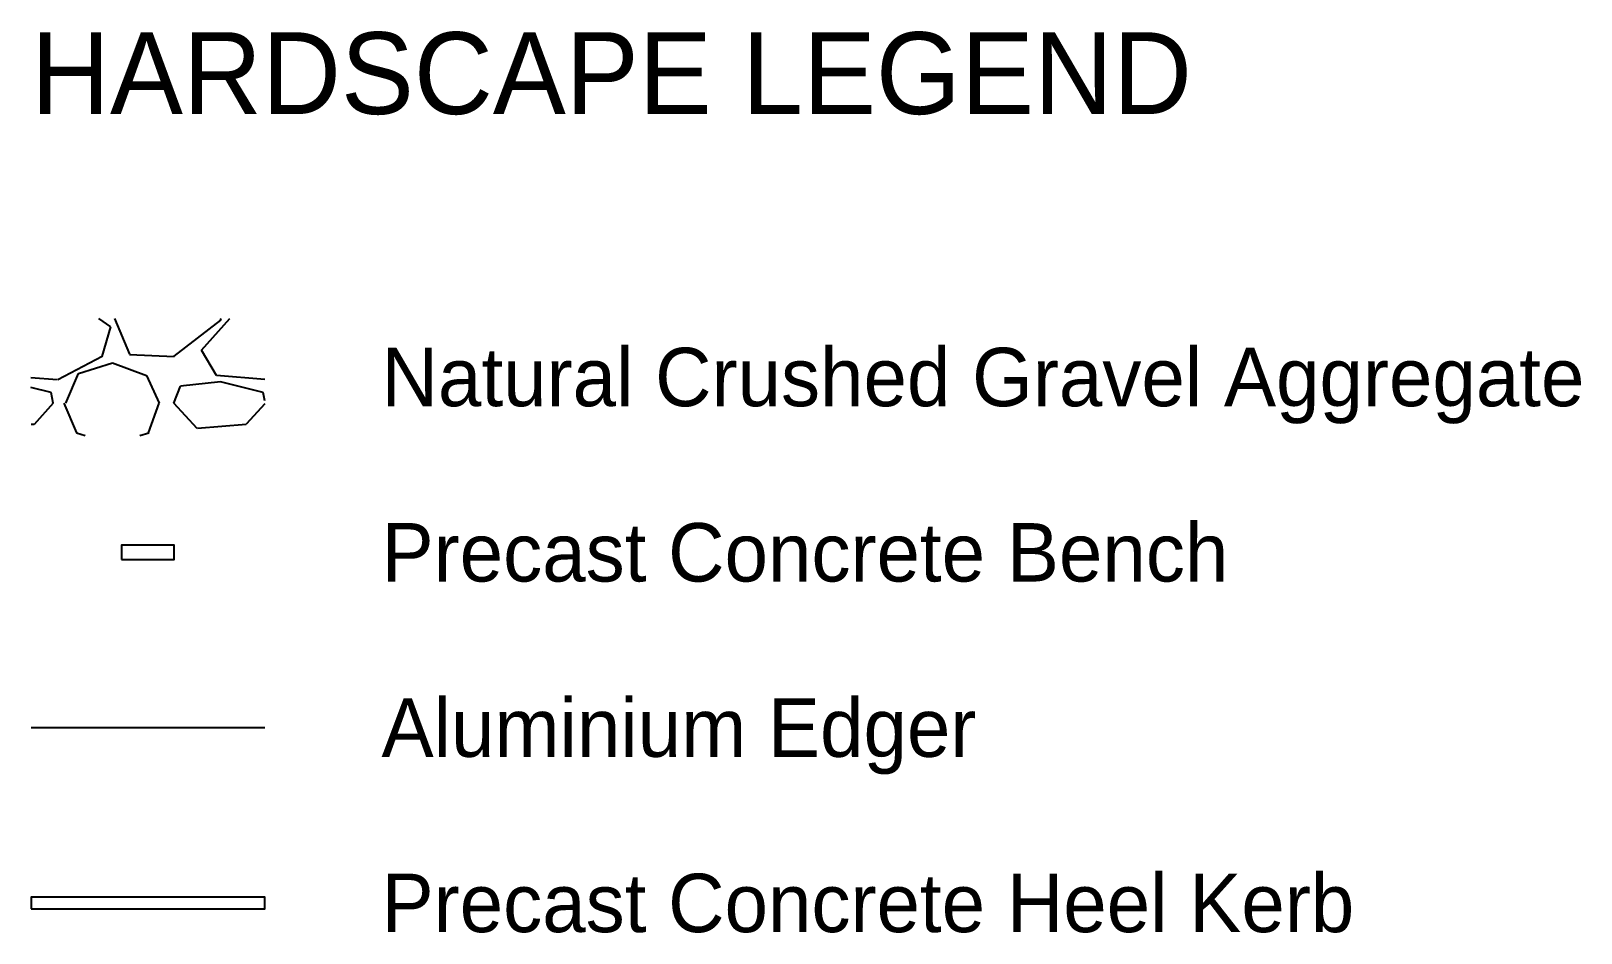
# Paper-space layout 'A1-LEGEND' of a CAD drawing. Header units: metres. Extents: x 300 to 392.9, y 451 to 505.
import ezdxf

# ---------------------------------------------------------------- set-up
doc = ezdxf.new("R2010")
doc.units = ezdxf.units.M
for name, color, linetype in [('L-01', 7, 'Continuous'), ('L-02', 7, 'Continuous'), ('L-03', 7, 'Continuous'), ('L-04', 7, 'Continuous')]:
    doc.layers.add(name, color=color, linetype=linetype)

# ---------------------------------------------------------------- blocks, each defined once
blk = doc.blocks.new('B1')
blk.add_lwpolyline([(-0.9, -0.25), (0.9, -0.25), (0.9, 0.25), (-0.9, 0.25)], close=True)

psp = doc.layouts.new('A1-LEGEND')

# ---------------------------------------------------------------- hatches: boundary and pattern name
at = {"layer": 'L-01'}
h = psp.add_hatch(dxfattribs=at)
h.set_pattern_fill('GRAVEL', scale=0.5)
h.paths.add_polyline_path([(300, 480.75), (314, 480.75), (314, 487.75), (300, 487.75)])

# ---------------------------------------------------------------- linework, layer by layer
at = {"layer": 'L-03'}
psp.add_line((300, 463.25), (314, 463.25), dxfattribs=at)
at = {"layer": 'L-04'}
psp.add_lwpolyline([(300, 452.4), (314, 452.4), (314, 453.1), (300, 453.1)], close=True, dxfattribs=at)

# ---------------------------------------------------------------- block references
at = {"layer": 'L-02', "xscale": 1.75, "yscale": 1.75}
psp.add_blockref('B1', (307, 473.75), dxfattribs=at)

# ---------------------------------------------------------------- texts
for s, height, p in [('HARDSCAPE LEGEND', 4.9, (300, 500)), ('Natural Crushed Gravel Aggregate', 3.5, (321, 482.5)), ('Precast Concrete Bench', 3.5, (321, 472)), ('Aluminium Edger', 3.5, (321, 461.5)), ('Precast Concrete Heel Kerb', 3.5, (321, 451))]:
    psp.add_text(s, height=height).set_placement(p)

doc.saveas('drawing.dxf')
